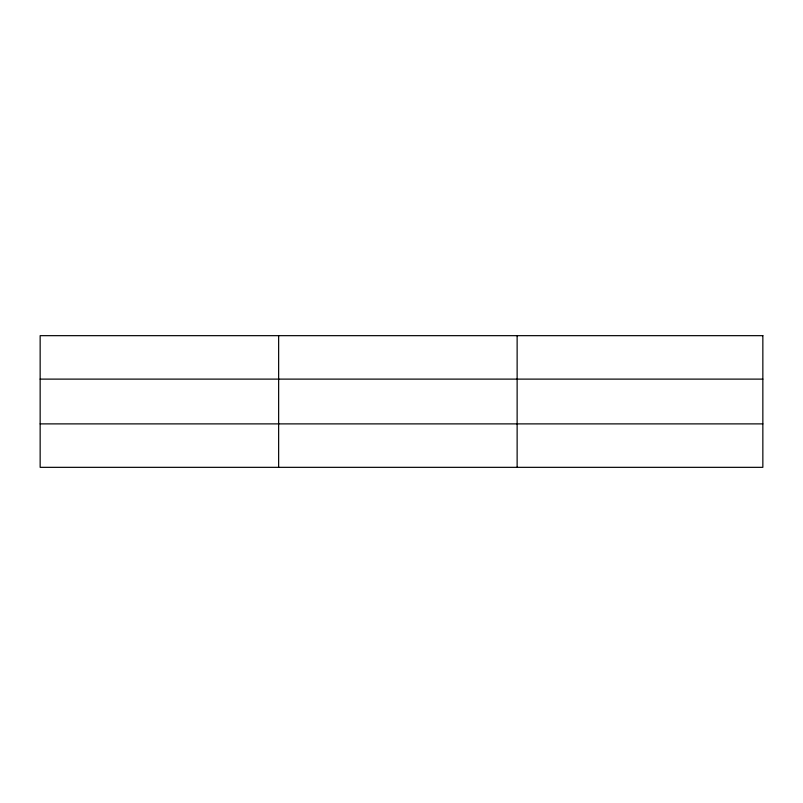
<?xml version="1.0" encoding="UTF-8"?>
<svg xmlns="http://www.w3.org/2000/svg" width="803" height="803" viewBox="0 0 803 803"><rect width="100%" height="100%" fill="white"/><g stroke="black" fill="none" stroke-linecap="round" stroke-linejoin="round"><path stroke-width="1.2" d="M278.641 335.664L278.641 467.336M517.132 335.664L517.132 467.336M40.15 379.116L762.85 379.116M40.15 423.884L762.85 423.884M762.85 335.664L762.85 467.336L40.15 467.336L40.15 335.664L762.85 335.664"/></g></svg>
